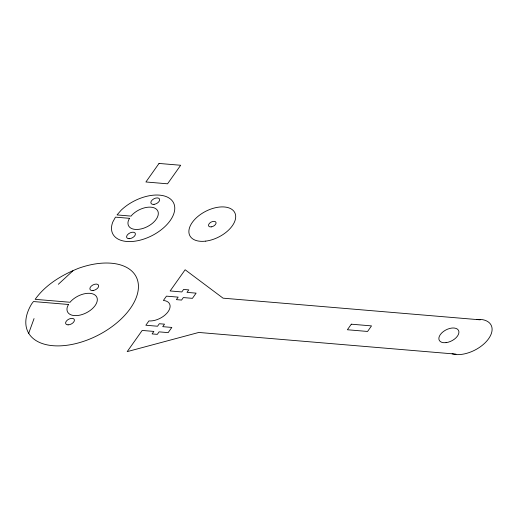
<?xml version="1.0" encoding="UTF-8"?>
<svg xmlns="http://www.w3.org/2000/svg" width="518" height="518" viewBox="0 0 518 518"><rect width="100%" height="100%" fill="white"/><g stroke="black" fill="none" stroke-linecap="round" stroke-linejoin="round"><path stroke-width="0.78" d="M28.704 333.294L34.052 318.576M58.327 284.285L72.928 270.823M476.379 319.509L480.542 319.399A25.887 14.776 -27.1 0 1 488.629 338.707A25.887 14.776 -27.1 0 1 455.652 354.558L452.11 353.8M480.231 319.833L223.057 298.167L185.133 269.761L170.131 290.954L181.818 291.938L183.592 289.439L188.785 289.879L187.017 292.379L196.108 293.143L192.431 298.336L183.34 297.572L181.572 300.071L176.373 299.631L178.147 297.131L166.459 296.147L163.39 300.472A15.048 8.592 -27.1 0 1 168.097 311.7A15.048 8.592 -27.1 0 1 148.925 320.92L145.856 325.246L157.55 326.23L159.317 323.731L164.517 324.164L162.743 326.67L171.834 327.434L168.162 332.627L159.071 331.857L157.297 334.363L152.104 333.922L153.872 331.423L142.185 330.439L127.182 351.631L198.782 332.452L455.963 354.124M68.46 304.487L67.249 307.239A16.375 9.343 -27.1 0 0 84.473 313.681A16.375 9.343 -27.1 0 0 95.454 295.377A16.375 9.343 -27.1 0 0 70.72 301.457L70.098 302.266L35.159 299.326C45.752 284.524 62.03 274.883 78.684 268.246A60.729 34.661 -27.1 0 1 138.073 290.902A60.729 34.661 -27.1 0 1 66.116 345.376A60.729 34.661 -27.1 0 1 31.715 303.807L33.456 301.541L68.46 304.487M129.442 218.324L128.237 221.082A16.375 9.343 -27.1 0 0 145.454 227.519A16.375 9.343 -27.1 0 0 156.442 209.214A16.375 9.343 -27.1 0 0 131.708 215.294L131.086 216.11L117.036 214.925L121.244 210.101A34.117 19.47 -27.1 0 1 172.086 200.628A34.117 19.47 -27.1 0 1 145.221 238.591A34.117 19.47 -27.1 0 1 112.756 222.099L115.456 217.146L129.442 218.324M159.026 163.442L145.908 181.98L167.554 183.806L180.672 165.268L159.026 163.442M351.308 324.19L347.377 329.752L367.573 331.455L371.51 325.893L351.308 324.19M446.082 342.644L443.686 342.709A10.826 6.177 -27.1 0 1 440.3 334.634A10.826 6.177 -27.1 0 1 454.092 328.004L456.138 328.444A10.826 6.177 -27.1 0 1 457.472 336.085A10.826 6.177 -27.1 0 1 446.082 342.644M129.073 238.707A4.779 2.726 -27.1 0 0 135.412 233.825A4.779 2.726 -27.1 0 0 128.503 233.812A4.779 2.726 -27.1 0 0 129.073 238.707M154.034 204.37A4.779 2.726 -27.1 0 0 159.57 199.087A4.779 2.726 -27.1 0 0 152.201 200.006A4.779 2.726 -27.1 0 0 154.034 204.37M93.046 290.533A4.779 2.726 -27.1 0 0 98.582 285.25A4.779 2.726 -27.1 0 0 91.22 286.169A4.779 2.726 -27.1 0 0 93.046 290.533M68.091 324.864A4.779 2.726 -27.1 0 0 74.43 319.982A4.779 2.726 -27.1 0 0 67.515 319.969A4.779 2.726 -27.1 0 0 68.091 324.864M205.75 241.123A25.246 14.407 -27.1 0 0 235.03 213.196A25.246 14.407 -27.1 0 0 196.089 218.059A25.246 14.407 -27.1 0 0 205.75 241.123M211.227 226.884A4.092 2.337 -27.1 0 0 215.974 222.358A4.092 2.337 -27.1 0 0 209.66 223.141A4.092 2.337 -27.1 0 0 211.227 226.884"/></g></svg>
